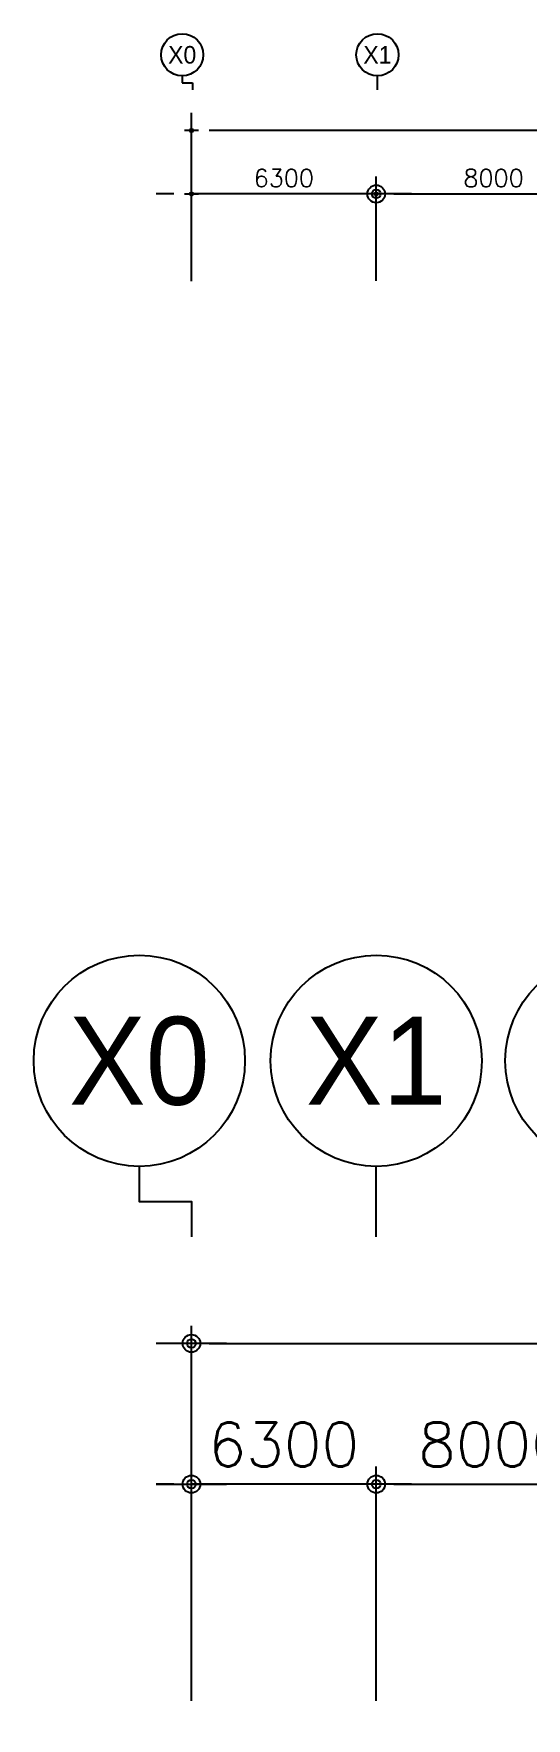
# Model space of a CAD drawing. Header units: millimetres. Extents: x -7575 to 416376, y 91125 to 341855.
# Drawn here: x 72033 to 88826, y 284409 to 341855 of the extents above; entities that cross this region are included whole.
import ezdxf
from ezdxf.enums import TextEntityAlignment as Align

# ---------------------------------------------------------------- set-up
doc = ezdxf.new("R2010")
doc.units = ezdxf.units.MM
doc.header["$LTSCALE"] = 600
doc.header["$MEASUREMENT"] = 0
doc.layers.get('0').update_dxf_attribs({"linetype": 'CONTINUOUS', "lineweight": 0})
doc.layers.get('DEFPOINTS').update_dxf_attribs({"linetype": 'CONTINUOUS'})
doc.layers.add('DIM', color=7, linetype='CONTINUOUS')
doc.layers.add('e-plan', color=9, linetype='CONTINUOUS')
doc.styles.add('htw', font='Dotum.ttf')
doc.styles.add('kiahn', font='romans.shx', dxfattribs={"bigfont": 'cadhs.shx'})
doc.styles.add('YS1-UNIT$0$kiahn', font='romans.shx', dxfattribs={"bigfont": 'WHGTXT.shx'})
doc.styles.add('돋움', font='Dotum.ttf')
doc.dimstyles.new('YS1-UNIT$0$KIAHN', dxfattribs={"dimscale": 0.5, "dimtxt": 2.5, "dimasz": 1, "dimexe": 1, "dimexo": 1, "dimgap": 1, "dimtad": 1, "dimdec": 0, "dimzin": 1, "dimdsep": 46, "dimtxsty": 'YS1-UNIT$0$kiahn', "dimblk1": 'YS1-UNIT$0$DIMDOT', "dimblk2": 'YS1-UNIT$0$DIMDOT', "dimsah": 1, "dimcen": 0, "dimadec": 0, "dimazin": 0, "dimtfac": 1, "dimtdec": 0, "dimtix": 1, "dimtmove": 2, "dimatfit": 3, "dimldrblk": 'YS1-UNIT$0$DIMDOT', "dimfxl": 1, "dimtolj": 1, "dimtzin": 1, "dimarcsym": 0})

# ---------------------------------------------------------------- blocks, each defined once
blk = doc.blocks.new('YS1-UNIT$0$DIMDOT')
blk.add_line((-2, 0), (2, 0))
for radius in [0.5, 0.25]:
    blk.add_circle((0, 0), radius)
blk = doc.blocks.new('b')
at = {"layer": 'DIM'}
blk.add_line((0, 0), (0, 4), dxfattribs=at)
blk.add_circle((0, 10), 6, dxfattribs=at)
blk = doc.blocks.new('*D54')
at = {"layer": 'DEFPOINTS', "color": 0, "transparency": 16777216}
for p in [(91710, 292394), (83710, 284409), (91710, 284409)]:
    blk.add_point(p, dxfattribs=at)
at = {"layer": 'e-plan', "color": 0, "lineweight": -2, "transparency": 16777216}
for p, q in [((83710, 285009), (83710, 292994)), ((91710, 285009), (91710, 292994)), ((84310, 292394), (91110, 292394))]:
    blk.add_line(p, q, dxfattribs=at)
at = {"layer": 'e-plan', "color": 0, "lineweight": -2, "transparency": 16777216, "xscale": 600, "yscale": 600, "zscale": 600, "rotation": 180}
blk.add_blockref('YS1-UNIT$0$DIMDOT', (83710, 292394), dxfattribs=at)
at = {"layer": 'e-plan', "color": 0, "lineweight": -2, "transparency": 16777216, "xscale": 600, "yscale": 600, "zscale": 600}
blk.add_blockref('YS1-UNIT$0$DIMDOT', (91710, 292394), dxfattribs=at)
at = {"layer": 'e-plan', "color": 0, "transparency": 16777216, "insert": (87710, 293744), "char_height": 1500, "attachment_point": 5, "style": 'kiahn'}
blk.add_mtext('\\A1;8000', dxfattribs=at)
blk = doc.blocks.new('*D55')
at = {"layer": 'DEFPOINTS', "color": 0, "transparency": 16777216}
for p in [(77410, 292394), (77410, 284409), (83710, 284409)]:
    blk.add_point(p, dxfattribs=at)
at = {"layer": 'e-plan', "color": 0, "lineweight": -2, "transparency": 16777216}
for p, q in [((77410, 285009), (77410, 292994)), ((83710, 285009), (83710, 292994)), ((76810, 292394), (76210, 292394)), ((83710, 292394), (77410, 292394)), ((84310, 292394), (84910, 292394))]:
    blk.add_line(p, q, dxfattribs=at)
at = {"layer": 'e-plan', "color": 0, "lineweight": -2, "transparency": 16777216, "xscale": 600, "yscale": 600, "zscale": 600}
blk.add_blockref('YS1-UNIT$0$DIMDOT', (77410, 292394), dxfattribs=at)
at = {"layer": 'e-plan', "color": 0, "lineweight": -2, "transparency": 16777216, "xscale": 600, "yscale": 600, "zscale": 600, "rotation": 180}
blk.add_blockref('YS1-UNIT$0$DIMDOT', (83710, 292394), dxfattribs=at)
at = {"layer": 'e-plan', "color": 0, "transparency": 16777216, "insert": (80560, 293744), "char_height": 1500, "attachment_point": 5, "style": 'kiahn'}
blk.add_mtext('\\A1;6300', dxfattribs=at)
blk = doc.blocks.new('*D62')
at = {"layer": 'DEFPOINTS', "color": 0, "transparency": 16777216}
for p in [(409910, 297194), (77410, 284409), (409910, 284409)]:
    blk.add_point(p, dxfattribs=at)
at = {"layer": 'e-plan', "color": 0, "lineweight": -2, "transparency": 16777216}
for p, q in [((77410, 285009), (77410, 297794)), ((409910, 285009), (409910, 297794)), ((78010, 297194), (409310, 297194))]:
    blk.add_line(p, q, dxfattribs=at)
at = {"layer": 'e-plan', "color": 0, "lineweight": -2, "transparency": 16777216, "xscale": 600, "yscale": 600, "zscale": 600, "rotation": 180}
blk.add_blockref('YS1-UNIT$0$DIMDOT', (77410, 297194), dxfattribs=at)
at = {"layer": 'e-plan', "color": 0, "lineweight": -2, "transparency": 16777216, "xscale": 600, "yscale": 600, "zscale": 600}
blk.add_blockref('YS1-UNIT$0$DIMDOT', (409910, 297194), dxfattribs=at)
at = {"layer": 'e-plan', "color": 0, "transparency": 16777216, "insert": (243660, 298544), "char_height": 1500, "attachment_point": 5, "style": 'kiahn'}
blk.add_mtext('\\A1;332500', dxfattribs=at)

msp = doc.modelspace()

# ---------------------------------------------------------------- linework, layer by layer
at = {"layer": 'e-plan'}
for p, q in [((77094.9, 340414.8), (77094.9, 340174.8)), ((77094.9, 340174.8), (77450.4, 340174.8)), ((77450.4, 340174.8), (77450.4, 339934.8)), ((83750.4, 339934.8), (83750.4, 340414.8)), ((77410.1, 333420.1), (77410.1, 339153.1)), ((409310.1, 338553.1), (78010.1, 338553.1)), ((77410.1, 333420.1), (77410.1, 336990.2)), ((83710.1, 333425.4), (83710.1, 336990.2)), ((83710.1, 333425.4), (83710.1, 336990.2)), ((76810.1, 336390.2), (76210.1, 336390.2)), ((83710.1, 336390.2), (77410.1, 336390.2)), ((84310.1, 336390.2), (84910.1, 336390.2)), ((84310.1, 336390.2), (91110.1, 336390.2))]:
    msp.add_line(p, q, dxfattribs=at)
msp.add_lwpolyline([(75632.7, 303231.2), (75632.7, 302031.2), (77410, 302031.2), (77410, 300831.2)], dxfattribs=at)
for centre, radius in [((77094.9, 341134.8), 720), ((83750.4, 341134.8), 720), ((75632.7, 306831.2), 3600)]:
    msp.add_circle(centre, radius, dxfattribs=at)

# ---------------------------------------------------------------- block references
at = {"layer": 'e-plan', "rotation": 180}
for p, xscale, yscale, zscale in [((77410.1, 338553.1), 120, 120, 120), ((83710.1, 336390.2), 600, 600, 600), ((83710.1, 336390.2), 120, 120, 120)]:
    msp.add_blockref('YS1-UNIT$0$DIMDOT', p, dxfattribs=dict(at, xscale=xscale, yscale=yscale, zscale=zscale))
at = {"layer": 'e-plan'}
for name, p, xscale, yscale, zscale in [('YS1-UNIT$0$DIMDOT', (77410.1, 336390.2), 120, 120, 120), ('b', (83710, 300831.2), 600, 600, 600), ('b', (91710, 300831.2), 600, 600, 600)]:
    msp.add_blockref(name, p, dxfattribs=dict(at, xscale=xscale, yscale=yscale, zscale=zscale))

# ---------------------------------------------------------------- texts
for s, height, style, p in [('X0', 600, '돋움', (77094.9, 341134.8)), ('X1', 600, '돋움', (83750.4, 341134.8)), ('X0', 3000, 'htw', (75632.7, 306831.2)), ('X1', 3000, 'htw', (83710, 306831.2))]:
    msp.add_text(s, height=height, dxfattribs=dict(at, style=style)).set_placement(p, align=Align.MIDDLE_CENTER)
at = {"layer": 'e-plan', "char_height": 600, "attachment_point": 5, "style": 'kiahn'}
for s, insert in [('\\A1;6300', (80560.1, 336930.2)), ('\\A1;8000', (87710.1, 336930.2))]:
    msp.add_mtext(s, dxfattribs=dict(at, insert=insert))

# ---------------------------------------------------------------- dimensions: what is measured, and where the dimension line sits
at = {"layer": 'e-plan'}
for base, p1, p2, picture, middle in [((409910, 297194.5), (77410, 284409.2), (409910, 284409.2), '*D62', (243660, 298544.5)), ((91710, 292394.5), (83710, 284409.2), (91710, 284409.2), '*D54', (87710, 293744.5))]:
    dim = msp.add_linear_dim(base=base, p1=p1, p2=p2, angle=180, dimstyle='YS1-UNIT$0$KIAHN', override={"dimscale": 600, "dimtxsty": 'kiahn'}, dxfattribs=at)
    dim.commit()
    dim.dimension.update_dxf_attribs({"geometry": picture, "text_midpoint": middle})
dim = msp.add_linear_dim(base=(77410, 292394.5), p1=(83710, 284409.2), p2=(77410, 284409.2), dimstyle='YS1-UNIT$0$KIAHN', override={"dimscale": 600, "dimtxsty": 'kiahn'}, dxfattribs=at)
dim.commit()
dim.dimension.update_dxf_attribs({"geometry": '*D55', "text_midpoint": (80560, 293744.5)})

doc.saveas('drawing.dxf')
